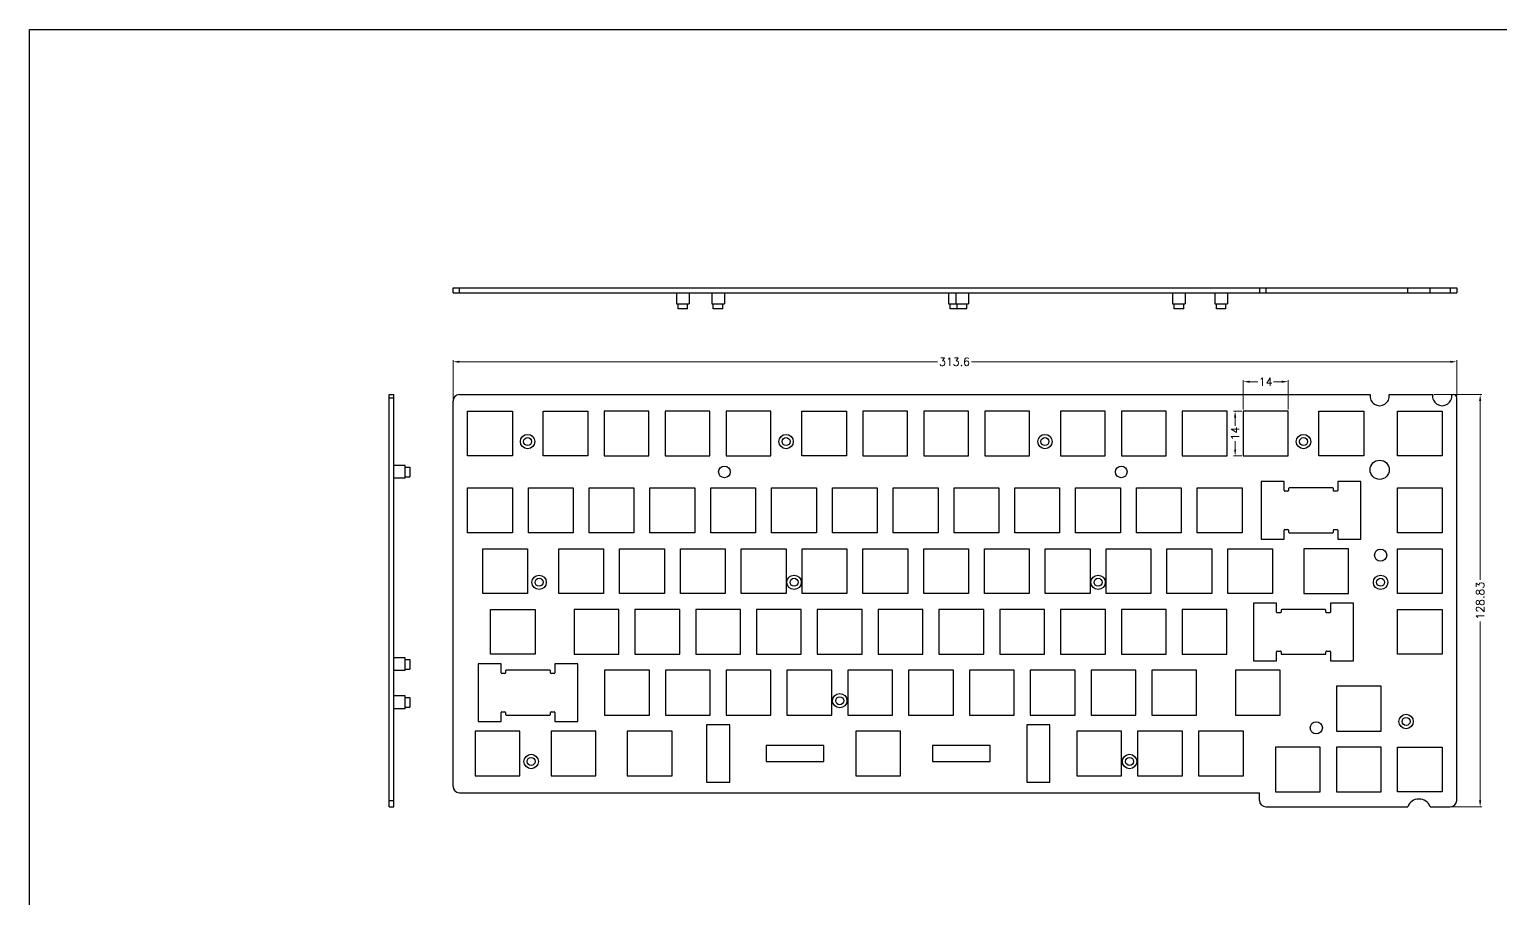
# Model space of a CAD drawing. Header units: millimetres. Extents: x 1236 to 3247, y -1329 to 363.
# Drawn here: x 1235.6 to 1695.2, y 91.5 to 363.2 of the extents above; entities that cross this region are included whole.
import ezdxf

# ---------------------------------------------------------------- set-up
doc = ezdxf.new("R2010")
doc.units = ezdxf.units.MM
doc.header["$LTSCALE"] = 30.734
doc.header["$PDMODE"] = 3
doc.header["$PDSIZE"] = 8
doc.layers.get('0').update_dxf_attribs({"linetype": 'CONTINUOUS'})
doc.layers.get('Defpoints').update_dxf_attribs({"linetype": 'CONTINUOUS'})
doc.layers.add('dim', color=82, linetype='CONTINUOUS', lineweight=9)
doc.styles.add('ROMANC', font='romanc.shx', dxfattribs={"bigfont": 'gbcbig.shx'})
doc.dimstyles.new('YanXiu', dxfattribs={"dimtxt": 2.5, "dimasz": 2.2, "dimexe": 0.66, "dimexo": 0.66, "dimgap": 0.66, "dimtad": 0, "dimdsep": 46, "dimtxsty": 'ROMANC', "dimcen": 0, "dimclrd": 256, "dimclre": 131, "dimclrt": 42, "dimazin": 2, "dimtfac": 1, "dimtofl": 0, "dimtmove": 0, "dimatfit": 3, "dimfxl": 1, "dimlwd": 5, "dimlwe": 5, "dimarcsym": 0})

# ---------------------------------------------------------------- blocks, each defined once
blk = doc.blocks.new('*D0')
at = {"layer": 'Defpoints', "color": 0}
for p in [(1681.51, 259.27), (1367.91, 247.01), (1681.51, 248.01)]:
    blk.add_point(p, dxfattribs=at)
at = {"layer": 'dim', "color": 131, "lineweight": 5}
for p, q in [((1367.91, 247.51), (1367.91, 259.77)), ((1681.51, 248.51), (1681.51, 259.77))]:
    blk.add_line(p, q, dxfattribs=at)
at = {"layer": 'dim', "lineweight": 5}
for p, q in [((1369.91, 259.27), (1519.29, 259.27)), ((1679.51, 259.27), (1529.93, 259.27))]:
    blk.add_line(p, q, dxfattribs=at)
at = {"layer": 'dim'}
for points in [[(1369.91, 259.6), (1369.91, 258.93), (1367.91, 259.27)], [(1679.51, 259.6), (1679.51, 258.93), (1681.51, 259.27)]]:
    blk.add_solid(points, dxfattribs=at)
at = {"layer": 'dim', "color": 42, "insert": (1524.61, 259.27), "char_height": 2.5, "attachment_point": 5, "style": 'ROMANC'}
blk.add_mtext('313.6', dxfattribs=at)
blk = doc.blocks.new('*D1')
at = {"layer": 'Defpoints', "color": 0}
for p in [(1674.01, 249.01), (1679.51, 120.17), (1688.84, 120.17)]:
    blk.add_point(p, dxfattribs=at)
at = {"layer": 'dim', "color": 131, "lineweight": 5}
for p, q in [((1674.51, 249.01), (1689.34, 249.01)), ((1680.01, 120.17), (1689.34, 120.17))]:
    blk.add_line(p, q, dxfattribs=at)
at = {"layer": 'dim', "lineweight": 5}
for p, q in [((1688.84, 247.01), (1688.84, 191.1)), ((1688.84, 122.17), (1688.84, 178.08))]:
    blk.add_line(p, q, dxfattribs=at)
at = {"layer": 'dim'}
for points in [[(1688.5, 247.01), (1689.17, 247.01), (1688.84, 249.01)], [(1688.5, 122.17), (1689.17, 122.17), (1688.84, 120.17)]]:
    blk.add_solid(points, dxfattribs=at)
at = {"layer": 'dim', "color": 42, "insert": (1688.84, 184.59), "char_height": 2.5, "attachment_point": 5, "rotation": 90, "style": 'ROMANC'}
blk.add_mtext('128.83', dxfattribs=at)
blk = doc.blocks.new('*D7')
at = {"layer": 'Defpoints', "color": 0}
for p in [(1628.83, 253.04), (1614.83, 243.84), (1628.83, 243.84)]:
    blk.add_point(p, dxfattribs=at)
at = {"layer": 'dim', "color": 131, "lineweight": 5}
for p, q in [((1614.83, 244.34), (1614.83, 253.53)), ((1628.83, 244.34), (1628.83, 253.53))]:
    blk.add_line(p, q, dxfattribs=at)
at = {"layer": 'dim', "lineweight": 5}
for p, q in [((1616.83, 253.04), (1619.42, 253.04)), ((1626.83, 253.04), (1624.23, 253.04))]:
    blk.add_line(p, q, dxfattribs=at)
at = {"layer": 'dim'}
for points in [[(1616.83, 253.37), (1616.83, 252.7), (1614.83, 253.04)], [(1626.83, 253.37), (1626.83, 252.7), (1628.83, 253.04)]]:
    blk.add_solid(points, dxfattribs=at)
at = {"layer": 'dim', "color": 42, "insert": (1621.83, 253.04), "char_height": 2.5, "attachment_point": 5, "style": 'ROMANC'}
blk.add_mtext('14', dxfattribs=at)
blk = doc.blocks.new('*D8')
at = {"layer": 'Defpoints', "color": 0}
for p in [(1614.83, 243.84), (1612.28, 229.84), (1614.83, 229.84)]:
    blk.add_point(p, dxfattribs=at)
at = {"layer": 'dim', "color": 131, "lineweight": 5}
for p, q in [((1614.33, 243.84), (1611.78, 243.84)), ((1614.33, 229.84), (1611.78, 229.84))]:
    blk.add_line(p, q, dxfattribs=at)
at = {"layer": 'dim', "lineweight": 5}
for p, q in [((1612.28, 241.84), (1612.28, 239.24)), ((1612.28, 231.84), (1612.28, 234.43))]:
    blk.add_line(p, q, dxfattribs=at)
at = {"layer": 'dim'}
for points in [[(1611.95, 241.84), (1612.62, 241.84), (1612.28, 243.84)], [(1611.95, 231.84), (1612.62, 231.84), (1612.28, 229.84)]]:
    blk.add_solid(points, dxfattribs=at)
at = {"layer": 'dim', "color": 42, "insert": (1612.28, 236.84), "char_height": 2.5, "attachment_point": 5, "rotation": 90, "style": 'ROMANC'}
blk.add_mtext('14', dxfattribs=at)

msp = doc.modelspace()

# ---------------------------------------------------------------- linework, layer by layer
at = {"color": 7, "linetype": 'Continuous'}
for p, q in [((1367.908, 280.841), (1367.908, 282.341)), ((1367.908, 282.341), (1681.508, 282.341)), ((1367.908, 280.841), (1681.508, 280.841)), ((1369.908, 280.841), (1369.908, 282.341)), ((1437.708, 280.841), (1437.708, 277.341)), ((1441.708, 280.841), (1441.708, 277.341)), ((1448.738, 280.841), (1448.738, 277.341)), ((1452.738, 280.841), (1452.738, 277.341)), ((1522.708, 280.841), (1522.708, 277.341)), ((1524.973, 280.841), (1524.973, 277.341)), ((1528.973, 280.841), (1528.973, 277.341)), ((1592.708, 280.841), (1592.708, 277.341)), ((1596.708, 280.841), (1596.708, 277.341)), ((1605.913, 280.841), (1605.913, 277.341)), ((1609.913, 280.841), (1609.913, 277.341)), ((1619.873, 282.341), (1619.873, 280.841)), ((1621.873, 282.341), (1621.873, 280.841)), ((1666.202, 280.841), (1666.202, 282.341)), ((1673.213, 280.841), (1673.213, 282.341)), ((1679.508, 282.341), (1679.508, 280.841)), ((1681.508, 282.341), (1681.508, 280.841)), ((1437.708, 277.341), (1441.708, 277.341)), ((1438.208, 275.841), (1438.208, 277.341)), ((1441.208, 275.841), (1438.208, 275.841)), ((1441.208, 275.841), (1441.208, 277.341)), ((1448.738, 277.341), (1452.738, 277.341)), ((1449.238, 275.841), (1449.238, 277.341)), ((1452.238, 275.841), (1449.238, 275.841)), ((1452.238, 275.841), (1452.238, 277.341)), ((1522.708, 277.341), (1528.973, 277.341)), ((1523.208, 275.841), (1523.208, 277.341)), ((1528.473, 275.841), (1523.208, 275.841)), ((1525.473, 275.841), (1525.473, 277.341)), ((1528.473, 275.841), (1528.473, 277.341)), ((1592.708, 277.341), (1596.708, 277.341)), ((1593.208, 275.841), (1593.208, 277.341)), ((1596.208, 275.841), (1593.208, 275.841)), ((1596.208, 275.841), (1596.208, 277.341)), ((1605.913, 277.341), (1609.913, 277.341)), ((1606.413, 275.841), (1606.413, 277.341)), ((1609.413, 275.841), (1606.413, 275.841)), ((1609.413, 275.841), (1609.413, 277.341)), ((1347.954, 120.172), (1347.954, 249.006)), ((1347.954, 249.006), (1349.454, 249.006)), ((1349.454, 120.172), (1349.454, 249.006)), ((1369.908, 249.006), (1654.468, 249.006)), ((1660.395, 249.006), (1674.008, 249.006)), ((1679.935, 249.006), (1680.508, 249.006)), ((1347.954, 248.006), (1349.454, 248.006)), ((1367.908, 126.539), (1367.908, 247.006)), ((1372.443, 229.839), (1372.443, 243.839)), ((1372.443, 243.839), (1386.443, 243.839)), ((1386.443, 243.839), (1386.443, 229.839)), ((1396.08, 229.839), (1396.08, 243.839)), ((1396.08, 243.839), (1410.08, 243.839)), ((1410.08, 243.839), (1410.08, 229.839)), ((1415.13, 243.839), (1415.13, 229.839)), ((1429.13, 243.839), (1415.13, 243.839)), ((1429.13, 229.839), (1429.13, 243.839)), ((1434.18, 243.839), (1434.18, 229.839)), ((1448.18, 243.839), (1434.18, 243.839)), ((1448.18, 229.839), (1448.18, 243.839)), ((1453.23, 243.839), (1453.23, 229.839)), ((1467.23, 243.839), (1453.23, 243.839)), ((1467.23, 229.839), (1467.23, 243.839)), ((1476.888, 229.839), (1476.888, 243.839)), ((1476.888, 243.839), (1490.888, 243.839)), ((1490.888, 243.839), (1490.888, 229.839)), ((1495.938, 243.839), (1495.938, 229.839)), ((1509.938, 243.839), (1495.938, 243.839)), ((1509.938, 229.839), (1509.938, 243.839)), ((1514.988, 243.839), (1514.988, 229.839)), ((1528.988, 243.839), (1514.988, 243.839)), ((1528.988, 229.839), (1528.988, 243.839)), ((1534.038, 243.839), (1534.038, 229.839)), ((1548.038, 243.839), (1534.038, 243.839)), ((1548.038, 229.839), (1548.038, 243.839)), ((1557.675, 243.839), (1557.675, 229.839)), ((1571.675, 243.839), (1557.675, 243.839)), ((1571.675, 229.839), (1571.675, 243.839)), ((1576.725, 243.839), (1576.725, 229.839)), ((1590.725, 243.839), (1576.725, 243.839)), ((1590.725, 229.839), (1590.725, 243.839)), ((1609.775, 243.839), (1595.775, 243.839)), ((1595.775, 243.839), (1595.775, 229.839)), ((1609.775, 229.839), (1609.775, 243.839)), ((1628.825, 243.839), (1614.825, 243.839)), ((1614.825, 243.839), (1614.825, 229.839)), ((1628.825, 229.839), (1628.825, 243.839)), ((1638.443, 243.839), (1652.443, 243.839)), ((1638.443, 229.839), (1638.443, 243.839)), ((1652.443, 243.839), (1652.443, 229.839)), ((1662.973, 243.839), (1676.973, 243.839)), ((1662.973, 229.839), (1662.973, 243.839)), ((1676.973, 243.839), (1676.973, 229.839)), ((1681.508, 122.172), (1681.508, 248.006)), ((1386.443, 229.839), (1372.443, 229.839)), ((1410.08, 229.839), (1396.08, 229.839)), ((1415.13, 229.839), (1429.13, 229.839)), ((1434.18, 229.839), (1448.18, 229.839)), ((1453.23, 229.839), (1467.23, 229.839)), ((1490.888, 229.839), (1476.888, 229.839)), ((1495.938, 229.839), (1509.938, 229.839)), ((1514.988, 229.839), (1528.988, 229.839)), ((1534.038, 229.839), (1548.038, 229.839)), ((1557.675, 229.839), (1571.675, 229.839)), ((1576.725, 229.839), (1590.725, 229.839)), ((1595.775, 229.839), (1609.775, 229.839)), ((1614.825, 229.839), (1628.825, 229.839)), ((1652.443, 229.839), (1638.443, 229.839)), ((1676.973, 229.839), (1662.973, 229.839)), ((1352.954, 226.839), (1349.454, 226.839)), ((1352.954, 222.84), (1352.954, 226.838)), ((1352.954, 226.339), (1354.454, 226.339)), ((1354.454, 226.339), (1354.454, 223.339)), ((1352.954, 222.839), (1349.454, 222.839)), ((1352.954, 223.339), (1354.454, 223.339)), ((1627.568, 221.839), (1620.368, 221.839)), ((1620.368, 221.839), (1620.368, 203.839)), ((1627.568, 219.039), (1627.568, 221.839)), ((1651.568, 221.839), (1644.368, 221.839)), ((1644.368, 221.839), (1644.368, 219.039)), ((1651.568, 203.839), (1651.568, 221.839)), ((1372.443, 205.839), (1372.443, 219.839)), ((1372.443, 219.839), (1386.443, 219.839)), ((1386.443, 219.839), (1386.443, 205.839)), ((1391.443, 205.839), (1391.443, 219.839)), ((1391.443, 219.839), (1405.443, 219.839)), ((1405.443, 219.839), (1405.443, 205.839)), ((1410.443, 205.839), (1410.443, 219.839)), ((1410.443, 219.839), (1424.443, 219.839)), ((1424.443, 219.839), (1424.443, 205.839)), ((1429.443, 205.839), (1429.443, 219.839)), ((1429.443, 219.839), (1443.443, 219.839)), ((1443.443, 219.839), (1443.443, 205.839)), ((1448.443, 205.839), (1448.443, 219.839)), ((1448.443, 219.839), (1462.443, 219.839)), ((1462.443, 219.839), (1462.443, 205.839)), ((1467.443, 205.839), (1467.443, 219.839)), ((1467.443, 219.839), (1481.443, 219.839)), ((1481.443, 219.839), (1481.443, 205.839)), ((1486.443, 205.839), (1486.443, 219.839)), ((1486.443, 219.839), (1500.443, 219.839)), ((1500.443, 219.839), (1500.443, 205.839)), ((1505.443, 205.839), (1505.443, 219.839)), ((1505.443, 219.839), (1519.443, 219.839)), ((1519.443, 219.839), (1519.443, 205.839)), ((1524.443, 205.839), (1524.443, 219.839)), ((1524.443, 219.839), (1538.443, 219.839)), ((1538.443, 219.839), (1538.443, 205.839)), ((1543.443, 205.839), (1543.443, 219.839)), ((1543.443, 219.839), (1557.443, 219.839)), ((1557.443, 219.839), (1557.443, 205.839)), ((1562.443, 219.839), (1576.443, 219.839)), ((1562.443, 205.839), (1562.443, 219.839)), ((1576.443, 219.839), (1576.443, 205.839)), ((1581.443, 219.839), (1595.443, 219.839)), ((1581.443, 205.839), (1581.443, 219.839)), ((1595.443, 219.839), (1595.443, 205.839)), ((1600.443, 219.839), (1614.443, 219.839)), ((1600.443, 205.839), (1600.443, 219.839)), ((1614.443, 219.839), (1614.443, 205.839)), ((1628.768, 218.839), (1627.768, 218.839)), ((1628.968, 219.639), (1628.968, 219.039)), ((1642.768, 219.839), (1629.168, 219.839)), ((1642.968, 219.039), (1642.968, 219.639)), ((1644.168, 218.839), (1643.168, 218.839)), ((1662.973, 219.839), (1676.973, 219.839)), ((1662.973, 205.839), (1662.973, 219.839)), ((1676.973, 219.839), (1676.973, 205.839)), ((1386.443, 205.839), (1372.443, 205.839)), ((1405.443, 205.839), (1391.443, 205.839)), ((1424.443, 205.839), (1410.443, 205.839)), ((1443.443, 205.839), (1429.443, 205.839)), ((1462.443, 205.839), (1448.443, 205.839)), ((1481.443, 205.839), (1467.443, 205.839)), ((1500.443, 205.839), (1486.443, 205.839)), ((1519.443, 205.839), (1505.443, 205.839)), ((1538.443, 205.839), (1524.443, 205.839)), ((1557.443, 205.839), (1543.443, 205.839)), ((1576.443, 205.839), (1562.443, 205.839)), ((1595.443, 205.839), (1581.443, 205.839)), ((1614.443, 205.839), (1600.443, 205.839)), ((1620.368, 203.839), (1627.568, 203.839)), ((1627.568, 203.839), (1627.568, 206.639)), ((1627.768, 206.839), (1628.768, 206.839)), ((1628.968, 206.639), (1628.968, 206.039)), ((1629.168, 205.839), (1642.768, 205.839)), ((1642.968, 206.039), (1642.968, 206.639)), ((1643.168, 206.839), (1644.168, 206.839)), ((1644.368, 206.639), (1644.368, 203.839)), ((1644.368, 203.839), (1651.568, 203.839)), ((1676.973, 205.839), (1662.973, 205.839)), ((1377.208, 186.839), (1377.208, 200.839)), ((1377.208, 200.839), (1391.208, 200.839)), ((1391.208, 200.839), (1391.208, 186.839)), ((1400.973, 186.839), (1400.973, 200.839)), ((1400.973, 200.839), (1414.973, 200.839)), ((1414.973, 200.839), (1414.973, 186.839)), ((1419.973, 186.839), (1419.973, 200.839)), ((1419.973, 200.839), (1433.973, 200.839)), ((1433.973, 200.839), (1433.973, 186.839)), ((1438.973, 186.839), (1438.973, 200.839)), ((1438.973, 200.839), (1452.973, 200.839)), ((1452.973, 200.839), (1452.973, 186.839)), ((1457.973, 186.839), (1457.973, 200.839)), ((1457.973, 200.839), (1471.973, 200.839)), ((1471.973, 200.839), (1471.973, 186.839)), ((1476.973, 186.839), (1476.973, 200.839)), ((1476.973, 200.839), (1490.973, 200.839)), ((1490.973, 200.839), (1490.973, 186.839)), ((1495.973, 186.839), (1495.973, 200.839)), ((1495.973, 200.839), (1509.973, 200.839)), ((1509.973, 200.839), (1509.973, 186.839)), ((1514.973, 186.839), (1514.973, 200.839)), ((1514.973, 200.839), (1528.973, 200.839)), ((1528.973, 200.839), (1528.973, 186.839)), ((1533.973, 186.839), (1533.973, 200.839)), ((1533.973, 200.839), (1547.973, 200.839)), ((1547.973, 200.839), (1547.973, 186.839)), ((1552.973, 200.839), (1566.973, 200.839)), ((1552.973, 186.839), (1552.973, 200.839)), ((1566.973, 200.839), (1566.973, 186.839)), ((1571.973, 200.839), (1585.973, 200.839)), ((1571.973, 186.839), (1571.973, 200.839)), ((1585.973, 200.839), (1585.973, 186.839)), ((1590.973, 200.839), (1604.973, 200.839)), ((1590.973, 186.839), (1590.973, 200.839)), ((1604.973, 200.839), (1604.973, 186.839)), ((1609.973, 200.839), (1623.973, 200.839)), ((1609.973, 186.839), (1609.973, 200.839)), ((1623.973, 200.839), (1623.973, 186.839)), ((1647.738, 200.839), (1633.738, 200.839)), ((1633.738, 200.839), (1633.738, 186.839)), ((1647.738, 186.839), (1647.738, 200.839)), ((1662.973, 200.839), (1676.973, 200.839)), ((1662.973, 186.839), (1662.973, 200.839)), ((1676.973, 200.839), (1676.973, 186.839)), ((1391.208, 186.839), (1377.208, 186.839)), ((1414.973, 186.839), (1400.973, 186.839)), ((1433.973, 186.839), (1419.973, 186.839)), ((1452.973, 186.839), (1438.973, 186.839)), ((1471.973, 186.839), (1457.973, 186.839)), ((1490.973, 186.839), (1476.973, 186.839)), ((1509.973, 186.839), (1495.973, 186.839)), ((1528.973, 186.839), (1514.973, 186.839)), ((1547.973, 186.839), (1533.973, 186.839)), ((1566.973, 186.839), (1552.973, 186.839)), ((1585.973, 186.839), (1571.973, 186.839)), ((1604.973, 186.839), (1590.973, 186.839)), ((1623.973, 186.839), (1609.973, 186.839)), ((1633.738, 186.839), (1647.738, 186.839)), ((1676.973, 186.839), (1662.973, 186.839)), ((1379.588, 167.839), (1379.588, 181.839)), ((1379.588, 181.839), (1393.588, 181.839)), ((1393.588, 181.839), (1393.588, 167.839)), ((1405.738, 181.839), (1405.738, 167.839)), ((1419.738, 181.839), (1405.738, 181.839)), ((1419.738, 167.839), (1419.738, 181.839)), ((1424.738, 181.839), (1424.738, 167.839)), ((1438.738, 181.839), (1424.738, 181.839)), ((1438.738, 167.839), (1438.738, 181.839)), ((1443.738, 181.839), (1443.738, 167.839)), ((1457.738, 181.839), (1443.738, 181.839)), ((1457.738, 167.839), (1457.738, 181.839)), ((1462.738, 181.839), (1462.738, 167.839)), ((1476.738, 181.839), (1462.738, 181.839)), ((1476.738, 167.839), (1476.738, 181.839)), ((1481.738, 181.839), (1481.738, 167.839)), ((1495.738, 181.839), (1481.738, 181.839)), ((1495.738, 167.839), (1495.738, 181.839)), ((1500.738, 181.839), (1500.738, 167.839)), ((1514.738, 181.839), (1500.738, 181.839)), ((1514.738, 167.839), (1514.738, 181.839)), ((1519.738, 181.839), (1519.738, 167.839)), ((1533.738, 181.839), (1519.738, 181.839)), ((1533.738, 167.839), (1533.738, 181.839)), ((1552.738, 181.839), (1538.738, 181.839)), ((1538.738, 181.839), (1538.738, 167.839)), ((1552.738, 167.839), (1552.738, 181.839)), ((1571.738, 181.839), (1557.738, 181.839)), ((1557.738, 181.839), (1557.738, 167.839)), ((1571.738, 167.839), (1571.738, 181.839)), ((1590.738, 181.839), (1576.738, 181.839)), ((1576.738, 181.839), (1576.738, 167.839)), ((1590.738, 167.839), (1590.738, 181.839)), ((1609.738, 181.839), (1595.738, 181.839)), ((1595.738, 181.839), (1595.738, 167.839)), ((1609.738, 167.839), (1609.738, 181.839)), ((1625.243, 183.839), (1618.043, 183.839)), ((1618.043, 183.839), (1618.043, 165.839)), ((1625.243, 181.039), (1625.243, 183.839)), ((1626.443, 180.839), (1625.443, 180.839)), ((1626.643, 181.639), (1626.643, 181.039)), ((1640.443, 181.839), (1626.843, 181.839)), ((1640.643, 181.039), (1640.643, 181.639)), ((1641.843, 180.839), (1640.843, 180.839)), ((1649.243, 183.839), (1642.043, 183.839)), ((1642.043, 183.839), (1642.043, 181.039)), ((1649.243, 165.839), (1649.243, 183.839)), ((1662.973, 181.839), (1676.973, 181.839)), ((1662.973, 167.839), (1662.973, 181.839)), ((1676.973, 181.839), (1676.973, 167.839)), ((1352.954, 166.739), (1349.454, 166.739)), ((1352.954, 162.74), (1352.954, 166.738)), ((1352.954, 166.239), (1354.454, 166.239)), ((1354.454, 166.239), (1354.454, 163.239)), ((1393.588, 167.839), (1379.588, 167.839)), ((1405.738, 167.839), (1419.738, 167.839)), ((1424.738, 167.839), (1438.738, 167.839)), ((1443.738, 167.839), (1457.738, 167.839)), ((1462.738, 167.839), (1476.738, 167.839)), ((1481.738, 167.839), (1495.738, 167.839)), ((1500.738, 167.839), (1514.738, 167.839)), ((1519.738, 167.839), (1533.738, 167.839)), ((1538.738, 167.839), (1552.738, 167.839)), ((1557.738, 167.839), (1571.738, 167.839)), ((1576.738, 167.839), (1590.738, 167.839)), ((1595.738, 167.839), (1609.738, 167.839)), ((1618.043, 165.839), (1625.243, 165.839)), ((1625.243, 165.839), (1625.243, 168.639)), ((1625.443, 168.839), (1626.443, 168.839)), ((1626.643, 168.639), (1626.643, 168.039)), ((1626.843, 167.839), (1640.443, 167.839)), ((1640.643, 168.039), (1640.643, 168.639)), ((1640.843, 168.839), (1641.843, 168.839)), ((1642.043, 168.639), (1642.043, 165.839)), ((1642.043, 165.839), (1649.243, 165.839)), ((1676.973, 167.839), (1662.973, 167.839)), ((1352.954, 162.739), (1349.454, 162.739)), ((1352.954, 163.239), (1354.454, 163.239)), ((1375.743, 164.839), (1375.743, 146.839)), ((1382.943, 164.839), (1375.743, 164.839)), ((1382.943, 162.039), (1382.943, 164.839)), ((1384.143, 161.839), (1383.143, 161.839)), ((1384.343, 162.639), (1384.343, 162.039)), ((1398.143, 162.839), (1384.543, 162.839)), ((1398.343, 162.039), (1398.343, 162.639)), ((1399.543, 161.839), (1398.543, 161.839)), ((1399.743, 164.839), (1399.743, 162.039)), ((1406.943, 164.839), (1399.743, 164.839)), ((1406.943, 146.839), (1406.943, 164.839)), ((1415.248, 162.839), (1415.248, 148.839)), ((1429.248, 162.839), (1415.248, 162.839)), ((1429.248, 148.839), (1429.248, 162.839)), ((1434.248, 162.839), (1434.248, 148.839)), ((1448.248, 162.839), (1434.248, 162.839)), ((1448.248, 148.839), (1448.248, 162.839)), ((1453.248, 162.839), (1453.248, 148.839)), ((1467.248, 162.839), (1453.248, 162.839)), ((1467.248, 148.839), (1467.248, 162.839)), ((1472.248, 162.839), (1472.248, 148.839)), ((1486.248, 162.839), (1472.248, 162.839)), ((1486.248, 148.839), (1486.248, 162.839)), ((1491.248, 162.839), (1491.248, 148.839)), ((1505.248, 162.839), (1491.248, 162.839)), ((1505.248, 148.839), (1505.248, 162.839)), ((1524.248, 162.839), (1510.248, 162.839)), ((1510.248, 162.839), (1510.248, 148.839)), ((1524.248, 148.839), (1524.248, 162.839)), ((1543.248, 162.839), (1529.248, 162.839)), ((1529.248, 162.839), (1529.248, 148.839)), ((1543.248, 148.839), (1543.248, 162.839)), ((1562.248, 162.839), (1548.248, 162.839)), ((1548.248, 162.839), (1548.248, 148.839)), ((1562.248, 148.839), (1562.248, 162.839)), ((1581.248, 162.839), (1567.248, 162.839)), ((1567.248, 162.839), (1567.248, 148.839)), ((1581.248, 148.839), (1581.248, 162.839)), ((1600.248, 162.839), (1586.248, 162.839)), ((1586.248, 162.839), (1586.248, 148.839)), ((1600.248, 148.839), (1600.248, 162.839)), ((1626.393, 162.839), (1612.393, 162.839)), ((1612.393, 162.839), (1612.393, 148.839)), ((1626.393, 148.839), (1626.393, 162.839)), ((1657.923, 157.839), (1643.923, 157.839)), ((1643.923, 157.839), (1643.923, 143.839)), ((1657.923, 143.839), (1657.923, 157.839)), ((1352.954, 154.839), (1349.454, 154.839)), ((1352.954, 150.84), (1352.954, 154.838)), ((1352.954, 154.339), (1354.454, 154.339)), ((1354.454, 154.339), (1354.454, 151.339)), ((1352.954, 150.839), (1349.454, 150.839)), ((1352.954, 151.339), (1354.454, 151.339)), ((1382.943, 146.839), (1382.943, 149.639)), ((1383.143, 149.839), (1384.143, 149.839)), ((1384.343, 149.639), (1384.343, 149.039)), ((1384.543, 148.839), (1398.143, 148.839)), ((1398.343, 149.039), (1398.343, 149.639)), ((1398.543, 149.839), (1399.543, 149.839)), ((1399.743, 149.639), (1399.743, 146.839)), ((1415.248, 148.839), (1429.248, 148.839)), ((1434.248, 148.839), (1448.248, 148.839)), ((1453.248, 148.839), (1467.248, 148.839)), ((1472.248, 148.839), (1486.248, 148.839)), ((1491.248, 148.839), (1505.248, 148.839)), ((1510.248, 148.839), (1524.248, 148.839)), ((1529.248, 148.839), (1543.248, 148.839)), ((1548.248, 148.839), (1562.248, 148.839)), ((1567.248, 148.839), (1581.248, 148.839)), ((1586.248, 148.839), (1600.248, 148.839)), ((1612.393, 148.839), (1626.393, 148.839)), ((1374.813, 143.839), (1374.813, 129.839)), ((1388.813, 143.839), (1374.813, 143.839)), ((1375.743, 146.839), (1382.943, 146.839)), ((1388.813, 129.839), (1388.813, 143.839)), ((1398.578, 143.839), (1398.578, 129.839)), ((1412.578, 143.839), (1398.578, 143.839)), ((1399.743, 146.839), (1406.943, 146.839)), ((1412.578, 129.839), (1412.578, 143.839)), ((1422.343, 143.839), (1422.343, 129.839)), ((1436.343, 143.839), (1422.343, 143.839)), ((1436.343, 129.839), (1436.343, 143.839)), ((1447.148, 145.839), (1447.148, 127.839)), ((1454.348, 145.839), (1447.148, 145.839)), ((1454.348, 127.839), (1454.348, 145.839)), ((1507.748, 143.839), (1493.748, 143.839)), ((1493.748, 143.839), (1493.748, 129.839)), ((1507.748, 129.839), (1507.748, 143.839)), ((1554.348, 145.839), (1547.148, 145.839)), ((1547.148, 145.839), (1547.148, 127.839)), ((1554.348, 127.839), (1554.348, 145.839)), ((1576.773, 143.839), (1562.773, 143.839)), ((1562.773, 143.839), (1562.773, 129.839)), ((1576.773, 129.839), (1576.773, 143.839)), ((1595.823, 143.839), (1581.823, 143.839)), ((1581.823, 143.839), (1581.823, 129.839)), ((1595.823, 129.839), (1595.823, 143.839)), ((1614.873, 143.839), (1600.873, 143.839)), ((1600.873, 143.839), (1600.873, 129.839)), ((1614.873, 129.839), (1614.873, 143.839)), ((1643.923, 143.839), (1657.923, 143.839)), ((1465.748, 139.339), (1465.748, 134.339)), ((1483.748, 139.339), (1465.748, 139.339)), ((1483.748, 134.339), (1483.748, 139.339)), ((1535.748, 139.339), (1517.748, 139.339)), ((1517.748, 139.339), (1517.748, 134.339)), ((1535.748, 134.339), (1535.748, 139.339)), ((1638.873, 138.839), (1624.873, 138.839)), ((1624.873, 138.839), (1624.873, 124.839)), ((1638.873, 124.839), (1638.873, 138.839)), ((1657.923, 138.839), (1643.923, 138.839)), ((1643.923, 138.839), (1643.923, 124.839)), ((1657.923, 124.839), (1657.923, 138.839)), ((1662.973, 138.839), (1676.973, 138.839)), ((1662.973, 124.839), (1662.973, 138.839)), ((1676.973, 138.839), (1676.973, 124.839)), ((1465.748, 134.339), (1483.748, 134.339)), ((1517.748, 134.339), (1535.748, 134.339)), ((1374.813, 129.839), (1388.813, 129.839)), ((1398.578, 129.839), (1412.578, 129.839)), ((1422.343, 129.839), (1436.343, 129.839)), ((1493.748, 129.839), (1507.748, 129.839)), ((1562.773, 129.839), (1576.773, 129.839)), ((1581.823, 129.839), (1595.823, 129.839)), ((1600.873, 129.839), (1614.873, 129.839)), ((1369.908, 124.539), (1619.873, 124.539)), ((1447.148, 127.839), (1454.348, 127.839)), ((1547.148, 127.839), (1554.348, 127.839)), ((1619.873, 122.172), (1619.873, 124.539)), ((1624.873, 124.839), (1638.873, 124.839)), ((1643.923, 124.839), (1657.923, 124.839)), ((1676.973, 124.839), (1662.973, 124.839)), ((1347.954, 122.172), (1349.454, 122.172)), ((1347.954, 120.172), (1349.454, 120.172)), ((1621.873, 120.172), (1666.202, 120.172)), ((1673.213, 120.172), (1679.508, 120.172))]:
    msp.add_line(p, q, dxfattribs=at)
msp.add_lwpolyline([(1235.555, 363.154), (2046.339, 363.154), (2046.339, -194.995), (1235.555, -194.995)], close=True)
for centre, radius in [((1391.208, 234.339), 2.25), ((1391.208, 234.339), 1.25), ((1471.978, 234.339), 2.25), ((1471.978, 234.339), 1.25), ((1552.865, 234.339), 2.25), ((1552.865, 234.339), 1.25), ((1633.643, 234.339), 2.25), ((1633.643, 234.339), 1.25), ((1452.708, 224.839), 1.825), ((1576.708, 224.839), 1.825), ((1657.431, 225.511), 3), ((1657.733, 198.839), 1.9), ((1394.808, 190.339), 2.25), ((1394.808, 190.339), 1.25), ((1474.473, 190.339), 2.25), ((1474.473, 190.339), 1.25), ((1569.473, 190.339), 2.25), ((1569.473, 190.339), 1.25), ((1657.733, 190.339), 2.25), ((1657.733, 190.339), 1.25), ((1488.748, 153.339), 2.25), ((1488.748, 153.339), 1.25), ((1665.708, 146.839), 2.25), ((1665.708, 146.839), 1.25), ((1637.638, 144.839), 1.9), ((1392.323, 134.339), 2.25), ((1392.323, 134.339), 1.25), ((1579.298, 134.339), 2.25), ((1579.298, 134.339), 1.25)]:
    msp.add_circle(centre, radius, dxfattribs=at)
for centre, radius, start, end in [((1369.908, 247.006), 2, 90, 180), ((1657.431, 248.539), 3, 171.04311, 8.95689), ((1676.971, 248.539), 3, 171.04311, 8.95689), ((1680.508, 248.006), 1, 0, 90), ((1627.768, 219.039), 0.2, 180, 270), ((1628.768, 219.039), 0.2, 270, 360), ((1629.168, 219.639), 0.2, 90, 180), ((1642.768, 219.639), 0.2, 0, 90), ((1643.168, 219.039), 0.2, 180, 270), ((1644.168, 219.039), 0.2, 270, 360), ((1627.768, 206.639), 0.2, 90, 180), ((1628.768, 206.639), 0.2, 0, 90), ((1629.168, 206.039), 0.2, 180, 270), ((1642.768, 206.039), 0.2, 270, 360), ((1643.168, 206.639), 0.2, 90, 180), ((1644.168, 206.639), 0.2, 0, 90), ((1625.443, 181.039), 0.2, 180, 270), ((1626.443, 181.039), 0.2, 270, 360), ((1626.843, 181.639), 0.2, 90, 180), ((1640.443, 181.639), 0.2, 0, 90), ((1640.843, 181.039), 0.2, 180, 270), ((1641.843, 181.039), 0.2, 270, 360), ((1625.443, 168.639), 0.2, 90, 180), ((1626.443, 168.639), 0.2, 0, 90), ((1626.843, 168.039), 0.2, 180, 270), ((1640.443, 168.039), 0.2, 270, 360), ((1640.843, 168.639), 0.2, 90, 180), ((1641.843, 168.639), 0.2, 0, 90), ((1383.143, 162.039), 0.2, 180, 270), ((1384.143, 162.039), 0.2, 270, 360), ((1384.543, 162.639), 0.2, 90, 180), ((1398.143, 162.639), 0.2, 0, 90), ((1398.543, 162.039), 0.2, 180, 270), ((1399.543, 162.039), 0.2, 270, 360), ((1383.143, 149.639), 0.2, 90, 180), ((1384.143, 149.639), 0.2, 0, 90), ((1384.543, 149.039), 0.2, 180, 270), ((1398.143, 149.039), 0.2, 270, 360), ((1398.543, 149.639), 0.2, 90, 180), ((1399.543, 149.639), 0.2, 0, 90), ((1369.908, 126.539), 2, 180, 270), ((1621.873, 122.172), 2, 180, 270), ((1669.708, 118.839), 3.75, 20.8203, 159.1797), ((1679.508, 122.172), 2, 270, 360)]:
    msp.add_arc(centre, radius, start, end, dxfattribs=at)

# ---------------------------------------------------------------- dimensions: what is measured, and where the dimension line sits
at = {"layer": 'dim'}
dim = msp.add_linear_dim(base=(1681.508, 259.268), p1=(1367.908, 247.006), p2=(1681.508, 248.006), dimstyle='YanXiu', override={"dimasz": 2, "dimexe": 0.49975, "dimexo": 0.49975, "dimgap": 0.49975}, dxfattribs=at)
dim.commit()
dim.dimension.update_dxf_attribs({"geometry": '*D0', "text_midpoint": (1524.611, 259.268), "dimtype": 160})
dim = msp.add_linear_dim(base=(1628.825, 253.035), p1=(1614.825, 243.839), p2=(1628.825, 243.839), dimstyle='YanXiu', override={"dimasz": 2, "dimexe": 0.49975, "dimexo": 0.49975, "dimgap": 0.49975}, dxfattribs=at)
dim.commit()
dim.dimension.update_dxf_attribs({"geometry": '*D7', "text_midpoint": (1621.825, 253.035)})
for base, p1, p2, picture, middle in [((1688.838, 120.172), (1674.008, 249.006), (1679.508, 120.172), '*D1', (1688.838, 184.589)), ((1612.283, 229.839), (1614.825, 243.839), (1614.825, 229.839), '*D8', (1612.283, 236.839))]:
    dim = msp.add_linear_dim(base=base, p1=p1, p2=p2, angle=90, dimstyle='YanXiu', override={"dimasz": 2, "dimexe": 0.49975, "dimexo": 0.49975, "dimgap": 0.49975}, dxfattribs=at)
    dim.commit()
    dim.dimension.update_dxf_attribs({"geometry": picture, "text_midpoint": middle})

doc.saveas('drawing.dxf')
